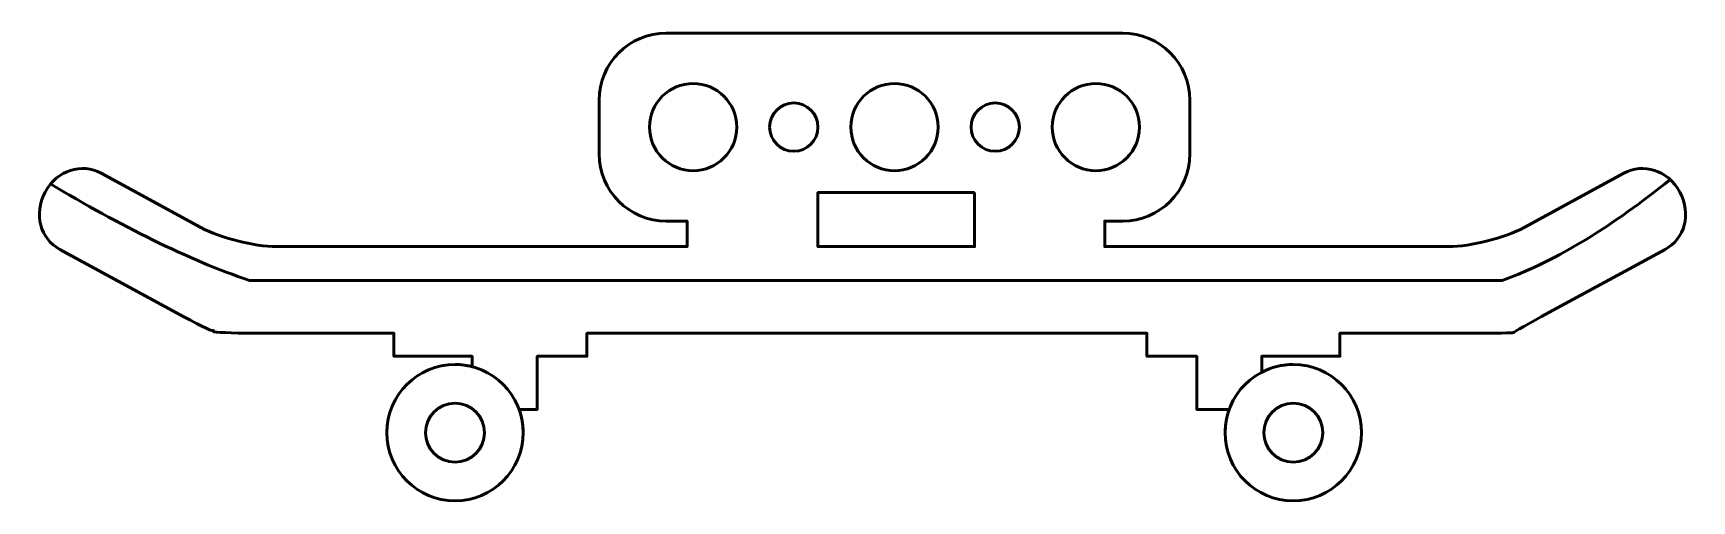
# Model space of a CAD drawing. Header units: centimetres. Extents: x -16.4 to -4.1, y -12.8 to -9.3.
import ezdxf

# ---------------------------------------------------------------- set-up
doc = ezdxf.new("R2010")
doc.units = ezdxf.units.CM
doc.header["$MEASUREMENT"] = 0
doc.layers.add('Layer 1', color=7, linetype='Continuous')

msp = doc.modelspace()

# ---------------------------------------------------------------- linework, layer by layer
at = {"layer": 'Layer 1', "lineweight": 53}
for points, knots in [([(-8.30003, -10.70002), (-8.30003, -10.70002), (-8.43345, -10.70002), (-8.43345, -10.70002), (-8.43345, -10.70002), (-8.43345, -10.70002), (-8.43345, -10.89051), (-8.43345, -10.89051), (-8.43345, -10.89051), (-8.43345, -10.89051), (-5.87209, -10.89051), (-5.87209, -10.89051), (-5.87209, -10.89051), (-5.70709, -10.89051), (-5.45351, -10.82597), (-5.30856, -10.74711), (-5.30856, -10.74711), (-5.30856, -10.74711), (-4.56772, -10.34408), (-4.56772, -10.34408), (-4.56772, -10.34408), (-4.4228, -10.26523), (-4.23971, -10.3193), (-4.15006, -10.48409), (-4.15006, -10.48409), (-4.06045, -10.64885), (-4.11455, -10.83196), (-4.2595, -10.91082), (-4.2595, -10.91082), (-4.2595, -10.91082), (-5.12627, -11.38238), (-5.12627, -11.38238), (-5.12627, -11.38238), (-5.2712, -11.46122), (-5.3898, -11.52797), (-5.3898, -11.53065), (-5.3898, -11.53065), (-5.3898, -11.53334), (-5.52478, -11.53556), (-5.68977, -11.53556), (-5.68977, -11.53556), (-5.68977, -11.53556), (-6.68184, -11.53556), (-6.68184, -11.53556), (-6.68184, -11.53556), (-6.68184, -11.53556), (-6.68184, -11.70689), (-6.68184, -11.70689), (-6.68184, -11.70689), (-6.68184, -11.70689), (-7.26392, -11.70689), (-7.26392, -11.70689), (-7.26392, -11.70689), (-7.26392, -11.70689), (-7.26392, -11.82617), (-7.26392, -11.82617), (-7.26392, -11.82617), (-7.19379, -11.7896), (-7.11406, -11.7689), (-7.02949, -11.7689), (-7.02949, -11.7689), (-6.74902, -11.7689), (-6.52166, -11.99628), (-6.52166, -12.27673), (-6.52166, -12.27673), (-6.52166, -12.55721), (-6.74902, -12.78458), (-7.02949, -12.78458), (-7.02949, -12.78458), (-7.30996, -12.78458), (-7.53734, -12.55721), (-7.53734, -12.27673), (-7.53734, -12.27673), (-7.53734, -12.21599), (-7.52666, -12.15776), (-7.5071, -12.10377), (-7.5071, -12.10377), (-7.5071, -12.10377), (-7.74898, -12.10377), (-7.74898, -12.10377), (-7.74898, -12.10377), (-7.74898, -12.10377), (-7.74898, -11.70689), (-7.74898, -11.70689), (-7.74898, -11.70689), (-7.74898, -11.70689), (-8.11939, -11.70689), (-8.11939, -11.70689), (-8.11939, -11.70689), (-8.11939, -11.70689), (-8.11939, -11.53556), (-8.11939, -11.53556), (-8.11939, -11.53556), (-8.11939, -11.53556), (-12.29099, -11.53556), (-12.29099, -11.53556), (-12.29099, -11.53556), (-12.29099, -11.53556), (-12.29099, -11.70689), (-12.29099, -11.70689), (-12.29099, -11.70689), (-12.29099, -11.70689), (-12.6614, -11.70689), (-12.6614, -11.70689), (-12.6614, -11.70689), (-12.6614, -11.70689), (-12.66141, -12.10377), (-12.66141, -12.10377), (-12.66141, -12.10377), (-12.66141, -12.10377), (-12.79604, -12.10377), (-12.79604, -12.10377), (-12.79604, -12.10377), (-12.77649, -12.15776), (-12.7658, -12.21599), (-12.7658, -12.27673), (-12.7658, -12.27673), (-12.7658, -12.55721), (-12.99317, -12.78458), (-13.27364, -12.78458), (-13.27364, -12.78458), (-13.5541, -12.78458), (-13.78149, -12.55721), (-13.78149, -12.27673), (-13.78149, -12.27673), (-13.78149, -11.99628), (-13.5541, -11.7689), (-13.27364, -11.7689), (-13.27364, -11.7689), (-13.22972, -11.7689), (-13.18711, -11.77448), (-13.14647, -11.78496), (-13.14647, -11.78496), (-13.14647, -11.78496), (-13.14647, -11.70689), (-13.14647, -11.70689), (-13.14647, -11.70689), (-13.14647, -11.70689), (-13.72855, -11.70689), (-13.72855, -11.70689), (-13.72855, -11.70689), (-13.72855, -11.70689), (-13.72855, -11.53556), (-13.72855, -11.53556), (-13.72855, -11.53556), (-13.72855, -11.53556), (-14.77351, -11.53556), (-14.77351, -11.53556), (-14.77351, -11.53556), (-14.93852, -11.53556), (-15.07353, -11.52928), (-15.07353, -11.52166), (-15.07353, -11.52166), (-15.07353, -11.51402), (-15.07591, -11.51216), (-15.07882, -11.51756), (-15.07882, -11.51756), (-15.08172, -11.52293), (-15.2027, -11.46283), (-15.34763, -11.38397), (-15.34763, -11.38397), (-15.34763, -11.38397), (-16.21733, -10.91082), (-16.21733, -10.91082), (-16.21733, -10.91082), (-16.36227, -10.83196), (-16.41635, -10.64885), (-16.32671, -10.48409), (-16.32671, -10.48409), (-16.23712, -10.3193), (-16.05401, -10.26522), (-15.90908, -10.34408), (-15.90908, -10.34408), (-15.90908, -10.34408), (-15.16824, -10.74711), (-15.16824, -10.74711), (-15.16824, -10.74711), (-15.0233, -10.82597), (-14.76973, -10.89051), (-14.60471, -10.8905), (-14.60471, -10.8905), (-14.60471, -10.8905), (-11.54573, -10.89051), (-11.54573, -10.89051), (-11.54573, -10.89051), (-11.54573, -10.89051), (-11.54573, -10.70002), (-11.54573, -10.70002), (-11.54573, -10.70002), (-11.54573, -10.70002), (-11.70003, -10.70002), (-11.70003, -10.70002), (-11.70003, -10.70002), (-11.97617, -10.70002), (-12.20003, -10.47616), (-12.20003, -10.20002), (-12.20003, -10.20002), (-12.20003, -10.20002), (-12.20003, -9.80002), (-12.20003, -9.80002), (-12.20003, -9.80002), (-12.20003, -9.52388), (-11.97617, -9.30002), (-11.70003, -9.30002), (-11.70003, -9.30002), (-11.70003, -9.30002), (-8.30003, -9.30002), (-8.30003, -9.30002), (-8.30003, -9.30002), (-8.02389, -9.30002), (-7.80003, -9.52388), (-7.80003, -9.80002), (-7.80003, -9.80002), (-7.80003, -9.80002), (-7.80003, -10.20002), (-7.80003, -10.20002), (-7.80003, -10.20002), (-7.80003, -10.47616), (-8.02389, -10.70002), (-8.30003, -10.70002)], [0, 0, 0, 0, 0.01785714, 0.01785714, 0.01785714, 0.01785714, 0.03571429, 0.03571429, 0.03571429, 0.03571429, 0.05357143, 0.05357143, 0.05357143, 0.05357143, 0.07142857, 0.07142857, 0.07142857, 0.07142857, 0.08928571, 0.08928571, 0.08928571, 0.08928571, 0.10714286, 0.10714286, 0.10714286, 0.10714286, 0.125, 0.125, 0.125, 0.125, 0.14285714, 0.14285714, 0.14285714, 0.14285714, 0.16071429, 0.16071429, 0.16071429, 0.16071429, 0.17857143, 0.17857143, 0.17857143, 0.17857143, 0.19642857, 0.19642857, 0.19642857, 0.19642857, 0.21428571, 0.21428571, 0.21428571, 0.21428571, 0.23214286, 0.23214286, 0.23214286, 0.23214286, 0.25, 0.25, 0.25, 0.25, 0.26785714, 0.26785714, 0.26785714, 0.26785714, 0.28571429, 0.28571429, 0.28571429, 0.28571429, 0.30357143, 0.30357143, 0.30357143, 0.30357143, 0.32142857, 0.32142857, 0.32142857, 0.32142857, 0.33928571, 0.33928571, 0.33928571, 0.33928571, 0.35714286, 0.35714286, 0.35714286, 0.35714286, 0.375, 0.375, 0.375, 0.375, 0.39285714, 0.39285714, 0.39285714, 0.39285714, 0.41071429, 0.41071429, 0.41071429, 0.41071429, 0.42857143, 0.42857143, 0.42857143, 0.42857143, 0.44642857, 0.44642857, 0.44642857, 0.44642857, 0.46428571, 0.46428571, 0.46428571, 0.46428571, 0.48214286, 0.48214286, 0.48214286, 0.48214286, 0.5, 0.5, 0.5, 0.5, 0.51785714, 0.51785714, 0.51785714, 0.51785714, 0.53571429, 0.53571429, 0.53571429, 0.53571429, 0.55357143, 0.55357143, 0.55357143, 0.55357143, 0.57142857, 0.57142857, 0.57142857, 0.57142857, 0.58928571, 0.58928571, 0.58928571, 0.58928571, 0.60714286, 0.60714286, 0.60714286, 0.60714286, 0.625, 0.625, 0.625, 0.625, 0.64285714, 0.64285714, 0.64285714, 0.64285714, 0.66071429, 0.66071429, 0.66071429, 0.66071429, 0.67857143, 0.67857143, 0.67857143, 0.67857143, 0.69642857, 0.69642857, 0.69642857, 0.69642857, 0.71428571, 0.71428571, 0.71428571, 0.71428571, 0.73214286, 0.73214286, 0.73214286, 0.73214286, 0.75, 0.75, 0.75, 0.75, 0.76785714, 0.76785714, 0.76785714, 0.76785714, 0.78571429, 0.78571429, 0.78571429, 0.78571429, 0.80357143, 0.80357143, 0.80357143, 0.80357143, 0.82142857, 0.82142857, 0.82142857, 0.82142857, 0.83928571, 0.83928571, 0.83928571, 0.83928571, 0.85714286, 0.85714286, 0.85714286, 0.85714286, 0.875, 0.875, 0.875, 0.875, 0.89285714, 0.89285714, 0.89285714, 0.89285714, 0.91071429, 0.91071429, 0.91071429, 0.91071429, 0.92857143, 0.92857143, 0.92857143, 0.92857143, 0.94642857, 0.94642857, 0.94642857, 0.94642857, 0.96428571, 0.96428571, 0.96428571, 0.96428571, 1, 1, 1, 1]), ([(-11.82503, -10.00002), (-11.82503, -9.82053), (-11.67952, -9.67502), (-11.50003, -9.67502), (-11.50003, -9.67502), (-11.32054, -9.67502), (-11.17503, -9.82053), (-11.17503, -10.00002), (-11.17503, -10.00002), (-11.17503, -10.17951), (-11.32054, -10.32502), (-11.50003, -10.32502), (-11.50003, -10.32502), (-11.67952, -10.32502), (-11.82503, -10.17951), (-11.82503, -10.00002)], [0, 0, 0, 0, 0.2, 0.2, 0.2, 0.2, 0.4, 0.4, 0.4, 0.4, 0.6, 0.6, 0.6, 0.6, 1, 1, 1, 1]), ([(-10.32503, -10.00002), (-10.32503, -9.82053), (-10.17952, -9.67502), (-10.00003, -9.67502), (-10.00003, -9.67502), (-9.82054, -9.67502), (-9.67503, -9.82053), (-9.67503, -10.00002), (-9.67503, -10.00002), (-9.67503, -10.17951), (-9.82054, -10.32502), (-10.00003, -10.32502), (-10.00003, -10.32502), (-10.17952, -10.32502), (-10.32503, -10.17951), (-10.32503, -10.00002)], [0, 0, 0, 0, 0.2, 0.2, 0.2, 0.2, 0.4, 0.4, 0.4, 0.4, 0.6, 0.6, 0.6, 0.6, 1, 1, 1, 1]), ([(-8.82503, -10.00002), (-8.82503, -9.82053), (-8.67952, -9.67502), (-8.50003, -9.67502), (-8.50003, -9.67502), (-8.32054, -9.67502), (-8.17503, -9.82053), (-8.17503, -10.00002), (-8.17503, -10.00002), (-8.17503, -10.17951), (-8.32054, -10.32502), (-8.50003, -10.32502), (-8.50003, -10.32502), (-8.67952, -10.32502), (-8.82503, -10.17951), (-8.82503, -10.00002)], [0, 0, 0, 0, 0.2, 0.2, 0.2, 0.2, 0.4, 0.4, 0.4, 0.4, 0.6, 0.6, 0.6, 0.6, 1, 1, 1, 1]), ([(-10.93003, -10.00002), (-10.93003, -9.90061), (-10.84944, -9.82002), (-10.75003, -9.82002), (-10.75003, -9.82002), (-10.65062, -9.82002), (-10.57003, -9.90061), (-10.57003, -10.00002), (-10.57003, -10.00002), (-10.57003, -10.09943), (-10.65062, -10.18002), (-10.75003, -10.18002), (-10.75003, -10.18002), (-10.84944, -10.18002), (-10.93003, -10.09943), (-10.93003, -10.00002)], [0, 0, 0, 0, 0.2, 0.2, 0.2, 0.2, 0.4, 0.4, 0.4, 0.4, 0.6, 0.6, 0.6, 0.6, 1, 1, 1, 1]), ([(-9.43003, -10.00002), (-9.43003, -9.90061), (-9.34944, -9.82002), (-9.25003, -9.82002), (-9.25003, -9.82002), (-9.15062, -9.82002), (-9.07003, -9.90061), (-9.07003, -10.00002), (-9.07003, -10.00002), (-9.07003, -10.09943), (-9.15062, -10.18002), (-9.25003, -10.18002), (-9.25003, -10.18002), (-9.34944, -10.18002), (-9.43003, -10.09943), (-9.43003, -10.00002)], [0, 0, 0, 0, 0.2, 0.2, 0.2, 0.2, 0.4, 0.4, 0.4, 0.4, 0.6, 0.6, 0.6, 0.6, 1, 1, 1, 1]), ([(-9.40288, -10.48752), (-9.40288, -10.48752), (-10.57075, -10.48752), (-10.57075, -10.48752), (-10.57075, -10.48752), (-10.57075, -10.48752), (-10.57075, -10.89051), (-10.57075, -10.89051), (-10.57075, -10.89051), (-10.57075, -10.89051), (-9.40288, -10.89051), (-9.40288, -10.89051), (-9.40288, -10.89051), (-9.40288, -10.89051), (-9.40288, -10.48752), (-9.40288, -10.48752)], [0, 0, 0, 0, 0.2, 0.2, 0.2, 0.2, 0.4, 0.4, 0.4, 0.4, 0.6, 0.6, 0.6, 0.6, 1, 1, 1, 1])]:
    msp.add_open_spline(points, degree=3, knots=knots, dxfattribs=at)
at = {"layer": 'Layer 1', "color": 5, "lineweight": 53}
for points in [[(-16.29195, -10.42015), (-15.76527, -10.73562), (-15.2646, -10.98819), (-14.80455, -11.14246)], [(-5.47356, -11.14246), (-5.05537, -10.99237), (-4.63956, -10.72706), (-4.22519, -10.39279)], [(-14.80455, -11.14246), (-14.80455, -11.14246), (-5.47356, -11.14246), (-5.47356, -11.14246)]]:
    msp.add_open_spline(points, degree=3, dxfattribs=at)
for points in [[(-12.76581, -12.27673), (-12.76581, -12.55721), (-12.99317, -12.78459), (-13.27365, -12.78459), (-13.27365, -12.78459), (-13.5541, -12.78459), (-13.78149, -12.55721), (-13.78149, -12.27673), (-13.78149, -12.27673), (-13.78149, -11.99628), (-13.5541, -11.76891), (-13.27365, -11.76891), (-13.27365, -11.76891), (-12.99317, -11.76891), (-12.76581, -11.99628), (-12.76581, -12.27673)], [(-6.52166, -12.27673), (-6.52166, -12.55721), (-6.74901, -12.78459), (-7.02948, -12.78459), (-7.02948, -12.78459), (-7.30996, -12.78459), (-7.53734, -12.55721), (-7.53734, -12.27673), (-7.53734, -12.27673), (-7.53734, -11.99628), (-7.30996, -11.76891), (-7.02948, -11.76891), (-7.02948, -11.76891), (-6.74901, -11.76891), (-6.52166, -11.99628), (-6.52166, -12.27673)], [(-13.05414, -12.27673), (-13.05414, -12.39797), (-13.1524, -12.49623), (-13.27363, -12.49623), (-13.27363, -12.49623), (-13.39487, -12.49623), (-13.49316, -12.39797), (-13.49316, -12.27673), (-13.49316, -12.27673), (-13.49316, -12.1555), (-13.39487, -12.05724), (-13.27363, -12.05724), (-13.27363, -12.05724), (-13.1524, -12.05724), (-13.05414, -12.1555), (-13.05414, -12.27673)], [(-6.80999, -12.27673), (-6.80999, -12.39797), (-6.90825, -12.49623), (-7.02948, -12.49623), (-7.02948, -12.49623), (-7.15072, -12.49623), (-7.24901, -12.39797), (-7.24901, -12.27673), (-7.24901, -12.27673), (-7.24901, -12.1555), (-7.15072, -12.05724), (-7.02948, -12.05724), (-7.02948, -12.05724), (-6.90825, -12.05724), (-6.80999, -12.1555), (-6.80999, -12.27673)]]:
    msp.add_open_spline(points, degree=3, knots=[0, 0, 0, 0, 0.2, 0.2, 0.2, 0.2, 0.4, 0.4, 0.4, 0.4, 0.6, 0.6, 0.6, 0.6, 1, 1, 1, 1], dxfattribs=at)

doc.saveas('drawing.dxf')
